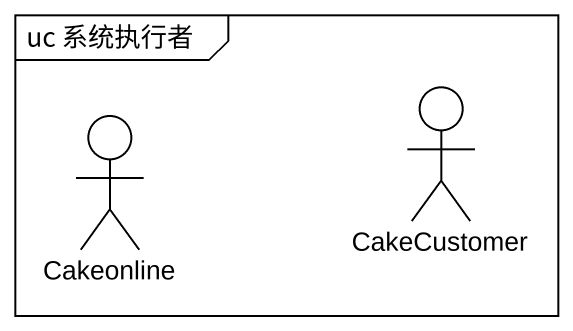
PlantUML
@startuml
mainframe uc 系统执行者
actor CakeCustomer
actor Cakeonline
@enduml
